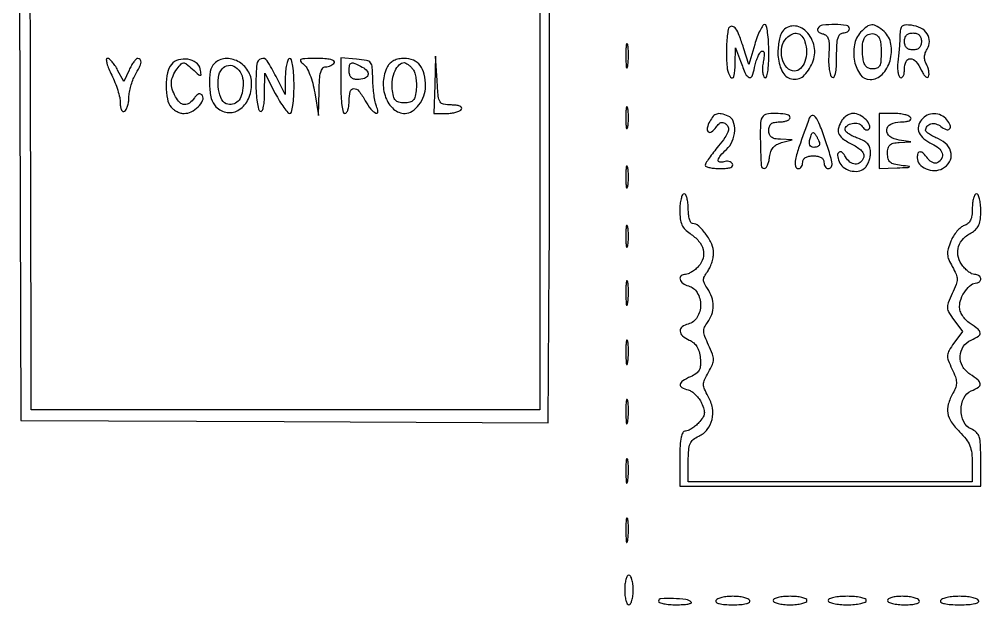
# Model space of a CAD drawing. Header units: millimetres. Extents: x 42961 to 43381, y 28224 to 28521.
# Drawn here: x 43313.78 to 43334.15, y 28328.46 to 28340.88 of the extents above; entities that cross this region are included whole.
import ezdxf

# ---------------------------------------------------------------- set-up
doc = ezdxf.new("R2010")
doc.units = ezdxf.units.MM

msp = doc.modelspace()

# ---------------------------------------------------------------- linework, layer by layer
for points in [[(43324.812, 28341.394), (43324.812, 28332.593), (43319.424, 28332.593), (43314.035, 28332.593), (43314.023, 28338.004, 0.000041), (43314.017, 28340.324, 0.000033), (43314.011, 28342.822, 0.000033), (43314.005, 28345.131, 0.000084), (43314, 28346.806), (43313.99, 28350.196), (43319.401, 28350.196), (43324.812, 28350.196)], [(43328.826, 28340.707, 0.155822), (43328.801, 28340.661, 0.013222), (43328.782, 28340.525, 0.016524), (43328.769, 28340.358, 0.012028), (43328.764, 28340.172, 0.026612), (43328.783, 28339.825, 0.138076), (43328.853, 28339.648, 0.644499), (43328.922, 28339.664, 0.044122), (43328.951, 28339.93), (43328.957, 28340.272), (43329.063, 28339.986, 0.014233), (43329.171, 28339.718, 0.187892), (43329.245, 28339.644, 0.434282), (43329.307, 28339.67, 0.037948), (43329.359, 28339.855, -0.024904), (43329.388, 28339.969, -0.028526), (43329.426, 28340.074, -0.029483), (43329.469, 28340.157, -0.122674), (43329.508, 28340.198, -0.276986), (43329.542, 28340.198, -0.224231), (43329.562, 28340.168, -0.071375), (43329.564, 28340.094, -0.018395), (43329.545, 28339.975, 0.03135), (43329.529, 28339.864, 0.041112), (43329.531, 28339.761, 0.046491), (43329.546, 28339.681, 0.186899), (43329.575, 28339.641, 0.481947), (43329.611, 28339.654, 0.041803), (43329.639, 28339.763, 0.028602), (43329.657, 28339.938, 0.01162), (43329.662, 28340.177, 0.013891), (43329.656, 28340.402, 0.022811), (43329.637, 28340.593, 0.018991), (43329.609, 28340.738, 0.350381), (43329.575, 28340.766, 0.258195), (43329.535, 28340.743, 0.024762), (43329.477, 28340.641, 0.026625), (43329.418, 28340.504, 0.017719), (43329.364, 28340.341), (43329.241, 28339.917), (43329.126, 28340.274, 0.013262), (43329.035, 28340.534, 0.060979), (43328.961, 28340.676, 0.171486), (43328.893, 28340.725, 0.274163)], [(43330.699, 28340.683, 0.179523), (43330.692, 28340.649, 0.14782), (43330.709, 28340.615, 0.102059), (43330.748, 28340.587, 0.057498), (43330.803, 28340.57, -0.133704), (43330.879, 28340.533, -0.142584), (43330.923, 28340.463, -0.071466), (43330.94, 28340.341, -0.014601), (43330.933, 28340.123, 0.022186), (43330.93, 28339.959, 0.029877), (43330.943, 28339.811, 0.030254), (43330.967, 28339.695, 0.189588), (43331.003, 28339.647, 0.403445), (43331.045, 28339.656, 0.094165), (43331.075, 28339.728, 0.041466), (43331.094, 28339.869, 0.01229), (43331.099, 28340.087, -0.011922), (43331.105, 28340.337, -0.05402), (43331.128, 28340.48, -0.117753), (43331.17, 28340.557, -0.212721), (43331.234, 28340.586, 0.064853), (43331.285, 28340.593, 0.082425), (43331.329, 28340.612, 0.098894), (43331.358, 28340.642, 0.148195), (43331.369, 28340.676, 0.37326), (43331.309, 28340.745, 0.032928), (43331.06, 28340.764, 0.033294), (43330.803, 28340.749, 0.227363)], [(43331.607, 28340.601, 0.140945), (43331.475, 28340.332, 0.093292), (43331.479, 28339.986, 0.107815), (43331.603, 28339.702, 0.240635), (43331.807, 28339.598, 0.203701), (43332.063, 28339.707, 0.121759), (43332.231, 28339.997, 0.11382), (43332.25, 28340.349, 0.167604), (43332.103, 28340.617, 0.044314), (43331.958, 28340.726, 0.148557), (43331.845, 28340.757, 0.153687), (43331.736, 28340.719, 0.04848)], [(43332.44, 28340.525, -0.00927), (43332.435, 28340.407, -0.004896), (43332.425, 28340.262, -0.004869), (43332.412, 28340.113, -0.007497), (43332.397, 28339.984, 0.030514), (43332.389, 28339.87, 0.039011), (43332.396, 28339.765, 0.043261), (43332.416, 28339.682, 0.175877), (43332.448, 28339.642, 0.263546), (43332.481, 28339.641, 0.157627), (43332.51, 28339.67, 0.080994), (43332.53, 28339.732, 0.036263), (43332.536, 28339.817, -0.098616), (43332.569, 28339.983, -0.316381), (43332.66, 28340.041, -0.212538), (43332.78, 28339.98, -0.061564), (43332.893, 28339.8, 0.028479), (43332.94, 28339.713, 0.073022), (43332.986, 28339.658, 0.185484), (43333.023, 28339.644, 0.313595), (43333.048, 28339.662, 0.089854), (43333.057, 28339.715, 0.04158), (43333.051, 28339.784, 0.039408), (43333.031, 28339.858, 0.044), (43333.001, 28339.926, -0.064301), (43332.97, 28340.004, -0.075611), (43332.962, 28340.083, -0.072947), (43332.978, 28340.163, -0.05467), (43333.017, 28340.244, 0.136684), (43333.065, 28340.408, 0.150238), (43333.019, 28340.566, 0.129004), (43332.883, 28340.688, 0.089518), (43332.684, 28340.749, 0.035696), (43332.553, 28340.755, 0.181983), (43332.487, 28340.729, 0.17144), (43332.452, 28340.663, 0.030956)], [(43329.933, 28340.588, 0.060881), (43329.896, 28340.493, 0.026488), (43329.869, 28340.359, 0.025733), (43329.856, 28340.213, 0.031133), (43329.859, 28340.075, 0.108307), (43329.961, 28339.746, 0.241348), (43330.175, 28339.606, 0.23416), (43330.419, 28339.696, 0.104209), (43330.602, 28339.995, 0.15541), (43330.614, 28340.343, 0.143997), (43330.424, 28340.646, 0.208118), (43330.153, 28340.734, 0.250791)], [(43330.428, 28340.4, -0.077711), (43330.46, 28340.187, -0.083972), (43330.425, 28339.981, -0.104716), (43330.334, 28339.832, -0.206738), (43330.209, 28339.778, -0.216127), (43330.046, 28339.851, -0.121063), (43329.945, 28340.048, -0.10745), (43329.939, 28340.289, -0.149784), (43330.039, 28340.478, -0.081254), (43330.158, 28340.563, -0.16656), (43330.27, 28340.578, -0.175944), (43330.363, 28340.521, -0.092194)], [(43332.042, 28340.181, -0.017502), (43332.036, 28339.988, -0.099078), (43332.009, 28339.89, -0.184006), (43331.954, 28339.84, -0.094755), (43331.863, 28339.823, -0.087649), (43331.778, 28339.838, -0.134353), (43331.717, 28339.881, -0.104182), (43331.677, 28339.958, -0.03943), (43331.654, 28340.077, -0.038159), (43331.645, 28340.308, -0.100463), (43331.684, 28340.468, -0.168082), (43331.767, 28340.553, -0.165459), (43331.885, 28340.569, -0.125602), (43331.959, 28340.534, -0.124532), (43332.008, 28340.467, -0.074795), (43332.035, 28340.357, -0.021641)], [(43332.895, 28340.406, -0.072254), (43332.884, 28340.328, -0.124864), (43332.851, 28340.272, -0.124864), (43332.794, 28340.238, -0.072254), (43332.716, 28340.227, -0.072254), (43332.637, 28340.238, -0.124864), (43332.581, 28340.272, -0.124864), (43332.548, 28340.328, -0.072254), (43332.536, 28340.406, -0.072254), (43332.548, 28340.485, -0.124864), (43332.581, 28340.541, -0.124864), (43332.637, 28340.575, -0.072254), (43332.716, 28340.586, -0.072254), (43332.794, 28340.575, -0.124864), (43332.851, 28340.541, -0.124864), (43332.884, 28340.485, -0.072254)], [(43326.634, 28340.092, 0.006817), (43326.637, 28339.932, 0.040183), (43326.646, 28339.848, 0.720633), (43326.659, 28339.846, 0.075924), (43326.673, 28339.891, 0.022548), (43326.685, 28340.001, 0.015659), (43326.688, 28340.126, 0.015827), (43326.684, 28340.246, 0.031163), (43326.672, 28340.34, 0.248898), (43326.658, 28340.358, 0.49082), (43326.645, 28340.35, 0.030832), (43326.636, 28340.254, 0.00738)], [(43315.74, 28339.692, -0.023159), (43315.809, 28339.538, -0.020084), (43315.868, 28339.372, -0.020567), (43315.909, 28339.217, -0.054189), (43315.921, 28339.102, 0.034898), (43315.927, 28339.015, 0.082179), (43315.947, 28338.952, 0.16368), (43315.976, 28338.923, 0.257444), (43316.011, 28338.925, 0.1372), (43316.046, 28338.962, 0.042167), (43316.075, 28339.035, 0.038634), (43316.096, 28339.125, 0.033922), (43316.104, 28339.222, -0.041359), (43316.114, 28339.331, -0.024125), (43316.144, 28339.458, -0.024003), (43316.186, 28339.584, -0.0371), (43316.235, 28339.688, 0.015436), (43316.327, 28339.86, 0.073613), (43316.361, 28339.965, 0.210172), (43316.346, 28340.022, 0.230408), (43316.295, 28340.047, 0.199182), (43316.259, 28340.032, 0.033468), (43316.209, 28339.975, 0.032168), (43316.156, 28339.895, 0.023601), (43316.107, 28339.8), (43315.994, 28339.554), (43315.865, 28339.8, 0.026244), (43315.809, 28339.895, 0.034032), (43315.748, 28339.975, 0.036243), (43315.69, 28340.032, 0.177385), (43315.647, 28340.047, 0.43172), (43315.625, 28340.024, 0.048917), (43315.638, 28339.943, 0.035508), (43315.676, 28339.828, 0.018717)], [(43317.005, 28339.919, 0.126861), (43316.921, 28339.743, 0.045988), (43316.895, 28339.465, 0.045966), (43316.919, 28339.187, 0.128993), (43317.001, 28339.012, 0.062282), (43317.055, 28338.961, 0.044178), (43317.126, 28338.919, 0.04457), (43317.203, 28338.889, 0.068735), (43317.273, 28338.88, 0.118046), (43317.425, 28338.916, 0.076848), (43317.573, 28339.022, 0.088334), (43317.666, 28339.153, 0.254051), (43317.66, 28339.26, 0.138227), (43317.627, 28339.29, 0.194637), (43317.588, 28339.293, 0.119431), (43317.542, 28339.266, 0.040726), (43317.492, 28339.208, -0.07156), (43317.385, 28339.099, -0.181221), (43317.281, 28339.067, -0.183), (43317.182, 28339.112, -0.073125), (43317.092, 28339.233, -0.047346), (43317.023, 28339.398, -0.089926), (43317.005, 28339.541, -0.09219), (43317.039, 28339.678, -0.051813), (43317.125, 28339.827, -0.023412), (43317.21, 28339.931, -0.218918), (43317.261, 28339.954, -0.167947), (43317.32, 28339.933, -0.012793), (43317.45, 28339.821, 0.003468), (43317.587, 28339.7, 0.183623), (43317.619, 28339.688, 0.454157), (43317.634, 28339.705, 0.010892), (43317.615, 28339.823, 0.193999), (43317.53, 28339.956, 0.115957), (43317.354, 28340.028, 0.10784), (43317.154, 28340.016, 0.15259)], [(43317.915, 28339.939, 0.157693), (43317.829, 28339.771, 0.049058), (43317.811, 28339.484, 0.049206), (43317.85, 28339.196, 0.138994), (43317.948, 28339.021, 0.165119), (43318.189, 28338.902, 0.179044), (43318.443, 28338.96, 0.145048), (43318.636, 28339.187, 0.104576), (43318.705, 28339.514, 0.1429), (43318.626, 28339.785, 0.1281), (43318.412, 28339.984, 0.140663), (43318.143, 28340.043, 0.181925)], [(43318.795, 28339.514, 0.015685), (43318.802, 28339.305, 0.022144), (43318.821, 28339.121, 0.019282), (43318.85, 28338.974, 0.199798), (43318.885, 28338.925, 0.407751), (43318.922, 28338.933, 0.082934), (43318.952, 28339.001, 0.042645), (43318.972, 28339.125, 0.016139), (43318.979, 28339.301), (43318.983, 28339.733), (43319.205, 28339.306, 0.015167), (43319.297, 28339.143, 0.022011), (43319.388, 28339.005, 0.018676), (43319.47, 28338.901, 0.220329), (43319.515, 28338.88, 0.348637), (43319.55, 28338.907, 0.0198), (43319.578, 28339.051, 0.023313), (43319.597, 28339.239, 0.014134), (43319.603, 28339.463, 0.013867), (43319.597, 28339.691, 0.024301), (43319.578, 28339.879, 0.022017), (43319.55, 28340.019, 0.345347), (43319.514, 28340.047, 0.300322), (43319.478, 28340.024, 0.039749), (43319.449, 28339.935, 0.035407), (43319.427, 28339.812, 0.022182), (43319.418, 28339.666), (43319.413, 28339.284), (43319.221, 28339.666, 0.02707), (43319.031, 28339.998, 0.348017), (43318.904, 28340.041, 0.292197), (43318.814, 28339.925, 0.022768)], [(43319.804, 28339.923, -0.106446), (43319.871, 28339.845, -0.030919), (43319.939, 28339.7, -0.028737), (43319.998, 28339.519, -0.02353), (43320.041, 28339.32), (43320.121, 28338.835), (43320.132, 28339.351, -0.012179), (43320.143, 28339.602, -0.048925), (43320.169, 28339.754, -0.099322), (43320.21, 28339.838, -0.231566), (43320.272, 28339.868, 0.061875), (43320.325, 28339.874, 0.051278), (43320.379, 28339.894, 0.053305), (43320.426, 28339.923, 0.08825), (43320.457, 28339.957, 0.410319), (43320.448, 28339.994, 0.085168), (43320.381, 28340.022, 0.042671), (43320.257, 28340.04, 0.015769), (43320.08, 28340.044, 0.00585), (43319.831, 28340.04, 0.096332), (43319.75, 28340.022, 0.48744), (43319.741, 28339.986, 0.066046)], [(43320.591, 28339.469, 0.013699), (43320.598, 28339.239, 0.024123), (43320.617, 28339.049, 0.021783), (43320.645, 28338.908, 0.345995), (43320.681, 28338.88, 0.254951), (43320.716, 28338.898, 0.06271), (43320.745, 28338.959, 0.048861), (43320.764, 28339.046, 0.031626), (43320.771, 28339.149, -0.056221), (43320.793, 28339.348, -0.349378), (43320.868, 28339.407, -0.232793), (43320.975, 28339.355, -0.035077), (43321.112, 28339.15, 0.034282), (43321.229, 28338.973, 0.11869), (43321.336, 28338.887, 0.567604), (43321.378, 28338.915, 0.091909), (43321.349, 28339.037, -0.055478), (43321.322, 28339.123, -0.014764), (43321.298, 28339.267, -0.014784), (43321.28, 28339.432, -0.014743), (43321.272, 28339.598, 0.013833), (43321.26, 28339.858, 0.150917), (43321.223, 28339.954, 0.183451), (43321.14, 28340.003, 0.022465), (43320.928, 28340.03), (43320.591, 28340.058)], [(43321.049, 28339.863, -0.095407), (43321.154, 28339.778, -0.274462), (43321.168, 28339.689, -0.228239), (43321.095, 28339.621, -0.07531), (43320.945, 28339.598, -0.077002), (43320.87, 28339.61, -0.12387), (43320.815, 28339.644, -0.121293), (43320.782, 28339.7, -0.072026), (43320.771, 28339.778, -0.038923), (43320.781, 28339.903, -0.286825), (43320.818, 28339.947, -0.18267), (43320.889, 28339.942, -0.016643)], [(43321.582, 28339.873, 0.109336), (43321.493, 28339.555, 0.103789), (43321.544, 28339.221, 0.120636), (43321.713, 28338.972, 0.185246), (43321.954, 28338.88, 0.15176), (43322.105, 28338.927, 0.080628), (43322.249, 28339.064, 0.074023), (43322.352, 28339.253, 0.087972), (43322.388, 28339.454, 0.054401), (43322.359, 28339.711, 0.108052), (43322.274, 28339.897, 0.130824), (43322.132, 28340.008, 0.100972), (43321.939, 28340.047, 0.048129), (43321.821, 28340.036, 0.065473), (43321.72, 28340.002, 0.073065), (43321.639, 28339.947, 0.083637)], [(43322.113, 28339.829, -0.092336), (43322.152, 28339.758, -0.03571), (43322.18, 28339.65, -0.033843), (43322.195, 28339.525, -0.035521), (43322.192, 28339.402, -0.027286), (43322.167, 28339.243, -0.125584), (43322.127, 28339.159, -0.16287), (43322.057, 28339.117, -0.05517), (43321.939, 28339.104, -0.05517), (43321.82, 28339.117, -0.16287), (43321.75, 28339.159, -0.125584), (43321.71, 28339.243, -0.027286), (43321.685, 28339.402, -0.060563), (43321.69, 28339.602, -0.070442), (43321.744, 28339.784, -0.087144), (43321.833, 28339.913, -0.201548), (43321.939, 28339.957, -0.125501), (43321.972, 28339.949, -0.034), (43322.018, 28339.92, -0.032172), (43322.067, 28339.878, -0.02853)], [(43322.584, 28339.486), (43322.567, 28338.88), (43322.831, 28338.88, 0.031397), (43322.937, 28338.886, 0.037109), (43323.034, 28338.906, 0.040338), (43323.112, 28338.935, 0.146547), (43323.151, 28338.969, 0.293553), (43323.15, 28339.005, 0.14759), (43323.115, 28339.034, 0.070559), (43323.041, 28339.053, 0.028594), (43322.936, 28339.059, -0.046162), (43322.773, 28339.074, -0.21737), (43322.697, 28339.127, -0.109148), (43322.66, 28339.243, -0.008144), (43322.634, 28339.576), (43322.601, 28340.092)], [(43318.524, 28339.528, -0.047138), (43318.503, 28339.313, -0.106749), (43318.438, 28339.163, -0.151532), (43318.335, 28339.085, -0.135123), (43318.201, 28339.074, -0.232532), (43318.076, 28339.167, -0.077808), (43318.003, 28339.39, -0.072636), (43318, 28339.643, -0.14132), (43318.08, 28339.827, -0.192022), (43318.213, 28339.899, -0.179784), (43318.363, 28339.863, -0.137723), (43318.482, 28339.722, -0.109605)], [(43326.633, 28338.79, 0.008087), (43326.636, 28338.645, 0.039503), (43326.645, 28338.564, 0.611425), (43326.658, 28338.56, 0.142433), (43326.672, 28338.588, 0.029693), (43326.684, 28338.68, 0.017887), (43326.688, 28338.79, 0.017887), (43326.684, 28338.9, 0.029693), (43326.672, 28338.992, 0.142433), (43326.658, 28339.02, 0.611425), (43326.645, 28339.016, 0.039503), (43326.636, 28338.935, 0.008087)], [(43328.411, 28338.712, 0.058468), (43328.356, 28338.571, 0.28063), (43328.38, 28338.493, 0.363052), (43328.45, 28338.49, 0.069021), (43328.547, 28338.589, -0.037102), (43328.609, 28338.661, -0.142501), (43328.661, 28338.69, -0.182528), (43328.711, 28338.682, -0.069078), (43328.77, 28338.639, -0.163043), (43328.805, 28338.569, -0.129858), (43328.796, 28338.484, -0.06486), (43328.733, 28338.368, -0.01499), (43328.596, 28338.192, 0.009269), (43328.489, 28338.056, 0.012928), (43328.398, 28337.931, 0.009334), (43328.327, 28337.824, 0.141752), (43328.315, 28337.781, 0.313332), (43328.334, 28337.755, 0.03566), (43328.409, 28337.732, 0.032983), (43328.512, 28337.717, 0.020444), (43328.635, 28337.712, 0.021145), (43328.768, 28337.718, 0.06722), (43328.856, 28337.737, 0.161942), (43328.895, 28337.768, 0.290028), (43328.895, 28337.808, 0.109884), (43328.863, 28337.841, 0.081902), (43328.816, 28337.862, 0.076891), (43328.763, 28337.867, 0.078162), (43328.71, 28337.856, -0.129427), (43328.621, 28337.846, -0.430692), (43328.591, 28337.889, -0.126583), (43328.639, 28337.987, -0.031814), (43328.764, 28338.116, 0.109468), (43328.887, 28338.29, 0.086757), (43328.939, 28338.515, 0.100924), (43328.909, 28338.716, 0.217064), (43328.802, 28338.825, 0.034022), (43328.654, 28338.871, 0.128899), (43328.558, 28338.868, 0.149271), (43328.484, 28338.82, 0.051119)], [(43329.543, 28338.82, 0.192723), (43329.485, 28338.685, 0.011371), (43329.484, 28338.231, 0.009002), (43329.502, 28337.773, 0.397429), (43329.567, 28337.712, 0.231297), (43329.601, 28337.729, 0.057435), (43329.634, 28337.784, 0.046899), (43329.662, 28337.862, 0.03212), (43329.679, 28337.956, -0.054844), (43329.705, 28338.07, -0.08933), (43329.754, 28338.156, -0.091838), (43329.828, 28338.218, -0.060944), (43329.932, 28338.261), (43330.156, 28338.323), (43329.909, 28338.332, -0.038502), (43329.791, 28338.345, -0.116), (43329.717, 28338.378, -0.149927), (43329.676, 28338.435, -0.081032), (43329.662, 28338.52, -0.07578), (43329.675, 28338.604, -0.149477), (43329.713, 28338.66, -0.124434), (43329.781, 28338.69, -0.044917), (43329.887, 28338.7, 0.038131), (43329.973, 28338.707, 0.057076), (43330.045, 28338.726, 0.074992), (43330.095, 28338.755, 0.226478), (43330.111, 28338.79, 0.35554), (43330.061, 28338.852, 0.03797), (43329.862, 28338.878, 0.039155), (43329.653, 28338.872, 0.172027)], [(43330.52, 28338.782, 0.003612), (43330.304, 28338.177, 0.03102), (43330.227, 28337.9, 0.104762), (43330.227, 28337.764, 0.354869), (43330.291, 28337.712, 0.148195), (43330.325, 28337.722, 0.098894), (43330.354, 28337.752, 0.082425), (43330.374, 28337.795, 0.064853), (43330.381, 28337.847, -0.140575), (43330.397, 28337.903, -0.118484), (43330.441, 28337.946, -0.088208), (43330.512, 28337.973, -0.04716), (43330.605, 28337.982, -0.04716), (43330.699, 28337.973, -0.088208), (43330.77, 28337.946, -0.118484), (43330.814, 28337.903, -0.140575), (43330.83, 28337.847, 0.064853), (43330.837, 28337.795, 0.082425), (43330.856, 28337.752, 0.098894), (43330.885, 28337.722, 0.148195), (43330.92, 28337.712, 0.234517), (43330.981, 28337.742, 0.188534), (43331.001, 28337.814, 0.050583), (43330.971, 28337.964, 0.005448), (43330.863, 28338.302, 0.012162), (43330.744, 28338.633, 0.062979), (43330.652, 28338.803, 0.285276), (43330.581, 28338.833, 0.271538)], [(43331.188, 28338.698, 0.075267), (43331.135, 28338.549, 0.175848), (43331.153, 28338.434, 0.120323), (43331.25, 28338.329, 0.027301), (43331.461, 28338.205, -0.034547), (43331.57, 28338.138, -0.073631), (43331.642, 28338.07, -0.106095), (43331.675, 28338.002, -0.152421), (43331.67, 28337.936, -0.137618), (43331.598, 28337.839, -0.180995), (43331.494, 28337.807, -0.154552), (43331.382, 28337.85, -0.097397), (43331.29, 28337.958, 0.076903), (43331.216, 28338.053, 0.351447), (43331.151, 28338.058, 0.276189), (43331.12, 28337.99, 0.065354), (43331.15, 28337.863, 0.133631), (43331.239, 28337.741, 0.101622), (43331.387, 28337.666, 0.102561), (43331.552, 28337.656, 0.138838), (43331.687, 28337.716, 0.080502), (43331.737, 28337.773, 0.044201), (43331.779, 28337.856, 0.042611), (43331.808, 28337.951, 0.052481), (43331.818, 28338.042, 0.069998), (43331.803, 28338.15, 0.108568), (43331.758, 28338.233, 0.091848), (43331.677, 28338.298, 0.039242), (43331.548, 28338.354, -0.025974), (43331.445, 28338.396, -0.035996), (43331.358, 28338.445, -0.039187), (43331.296, 28338.494, -0.210766), (43331.279, 28338.532, -0.227126), (43331.32, 28338.619, -0.121427), (43331.431, 28338.67, -0.113725), (43331.558, 28338.666, -0.191898), (43331.642, 28338.603, 0.059049), (43331.676, 28338.561, 0.093111), (43331.714, 28338.535, 0.126234), (43331.751, 28338.529, 0.175017), (43331.781, 28338.543, 0.302343), (43331.798, 28338.631, 0.097045), (43331.722, 28338.747, 0.078319), (43331.589, 28338.846, 0.12113), (43331.451, 28338.88, 0.094009), (43331.38, 28338.866, 0.057513), (43331.305, 28338.826, 0.054915), (43331.238, 28338.768, 0.063893)], [(43331.997, 28338.296), (43331.997, 28337.712), (43332.379, 28337.726, 0.001178), (43332.612, 28337.736, 0.118219), (43332.643, 28337.745, 0.719386), (43332.641, 28337.755, 0.002653), (43332.469, 28337.777, -0.029367), (43332.316, 28337.805, -0.119886), (43332.233, 28337.848, -0.15463), (43332.191, 28337.918, -0.059813), (43332.177, 28338.032, -0.052378), (43332.189, 28338.144, -0.152852), (43332.226, 28338.21, -0.137028), (43332.298, 28338.248, -0.038923), (43332.424, 28338.264), (43332.671, 28338.278), (43332.424, 28338.315, -0.110946), (43332.226, 28338.392, -0.268831), (43332.16, 28338.529, -0.270064), (43332.245, 28338.653, -0.111381), (43332.452, 28338.7, 0.027979), (43332.558, 28338.706, 0.069343), (43332.634, 28338.725, 0.145541), (43332.67, 28338.755, 0.297719), (43332.671, 28338.79, 0.159713), (43332.63, 28338.825, 0.035556), (43332.541, 28338.853, 0.033489), (43332.429, 28338.873, 0.026918), (43332.306, 28338.88), (43331.997, 28338.88)], [(43332.896, 28338.746, 0.125111), (43332.832, 28338.611, 0.152071), (43332.847, 28338.472, 0.120453), (43332.945, 28338.343, 0.063831), (43333.118, 28338.236, -0.067629), (43333.262, 28338.145, -0.143876), (43333.334, 28338.036, -0.196648), (43333.325, 28337.929, -0.136366), (43333.241, 28337.838, -0.144083), (43333.193, 28337.825, -0.090383), (43333.136, 28337.837, -0.076762), (43333.078, 28337.871, -0.063487), (43333.029, 28337.923, 0.034437), (43332.937, 28338.033, 0.183605), (43332.867, 28338.065, 0.341837), (43332.822, 28338.035, 0.08235), (43332.806, 28337.94, 0.182607), (43332.856, 28337.806, 0.11261), (43332.995, 28337.706, 0.101254), (43333.176, 28337.67, 0.12249), (43333.345, 28337.712, 0.137604), (43333.489, 28337.851, 0.170195), (43333.525, 28338.033, 0.152827), (43333.439, 28338.212, 0.107811), (43333.255, 28338.341, -0.021794), (43333.152, 28338.389, -0.030605), (43333.064, 28338.441, -0.031062), (43333.001, 28338.491, -0.214278), (43332.985, 28338.526, -0.177869), (43333.016, 28338.61, -0.157415), (43333.096, 28338.66, -0.128422), (43333.204, 28338.658, -0.106395), (43333.306, 28338.605, 0.075952), (43333.418, 28338.538, 0.309816), (43333.491, 28338.554, 0.297617), (43333.505, 28338.629, 0.073681), (43333.436, 28338.743, 0.105409), (43333.314, 28338.839, 0.113444), (43333.166, 28338.874, 0.114162), (43333.018, 28338.841, 0.107798)], [(43330.739, 28338.229, -0.182983), (43330.73, 28338.203, -0.093473), (43330.703, 28338.181, -0.07235), (43330.662, 28338.166, -0.051441), (43330.614, 28338.161, -0.122534), (43330.563, 28338.174, -0.174563), (43330.531, 28338.208, -0.118851), (43330.522, 28338.266, -0.043627), (43330.536, 28338.348, -0.021889), (43330.564, 28338.438, -0.185328), (43330.591, 28338.47, -0.331312), (43330.622, 28338.465, -0.055202), (43330.661, 28338.416, -0.021915), (43330.69, 28338.365, -0.021382), (43330.715, 28338.311, -0.021856), (43330.733, 28338.262, -0.071114)], [(43326.633, 28337.532, 0.008087), (43326.636, 28337.388, 0.039503), (43326.645, 28337.306, 0.611425), (43326.658, 28337.303, 0.142433), (43326.672, 28337.33, 0.029693), (43326.684, 28337.422, 0.017887), (43326.688, 28337.532, 0.017887), (43326.684, 28337.643, 0.029693), (43326.672, 28337.735, 0.142433), (43326.658, 28337.762, 0.611425), (43326.645, 28337.759, 0.039503), (43326.636, 28337.677, 0.008087)], [(43327.776, 28336.824, 0.030101), (43327.787, 28336.645, 0.074278), (43327.822, 28336.519, 0.087863), (43327.888, 28336.421, 0.055876), (43327.994, 28336.333, -0.070329), (43328.175, 28336.174, -0.114209), (43328.27, 28335.993, -0.133433), (43328.268, 28335.809, -0.115511), (43328.175, 28335.64, -0.034611), (43328.106, 28335.574, -0.03475), (43328.028, 28335.518, -0.036934), (43327.954, 28335.479, -0.10292), (43327.897, 28335.467, 0.164243), (43327.806, 28335.436, 0.298502), (43327.781, 28335.365, 0.178067), (43327.839, 28335.279, 0.092626), (43327.957, 28335.223, -0.197805), (43328.145, 28335.081, -0.134721), (43328.217, 28334.819, -0.134503), (43328.144, 28334.557, -0.197104), (43327.955, 28334.415, 0.09606), (43327.825, 28334.353, 0.255061), (43327.784, 28334.262, 0.206392), (43327.835, 28334.162, 0.069167), (43327.978, 28334.074, -0.073812), (43328.07, 28334.016, -0.079647), (43328.138, 28333.936, -0.07007), (43328.184, 28333.829, -0.04221), (43328.208, 28333.694, -0.033646), (43328.213, 28333.538, -0.108767), (43328.187, 28333.438, -0.121413), (43328.124, 28333.365, -0.047098), (43328.006, 28333.298, 0.030264), (43327.838, 28333.208, 0.212332), (43327.786, 28333.133, 0.330185), (43327.818, 28333.069, 0.056237), (43327.954, 28333.016, -0.086592), (43328.029, 28332.982, -0.04422), (43328.11, 28332.915, -0.042172), (43328.184, 28332.83, -0.049198), (43328.237, 28332.737, -0.033723), (43328.287, 28332.606, -0.107661), (43328.294, 28332.514, -0.112098), (43328.262, 28332.429, -0.038201), (43328.181, 28332.324, -0.033375), (43328.109, 28332.255, -0.034115), (43328.03, 28332.197, -0.036245), (43327.955, 28332.156, -0.105504), (43327.897, 28332.144, 0.26939), (43327.84, 28332.111, 0.078706), (43327.803, 28332.013, 0.040622), (43327.782, 28331.841, 0.010412), (43327.776, 28331.56), (43327.776, 28330.976), (43330.965, 28330.976), (43334.153, 28330.976), (43334.153, 28331.539, 0.010072), (43334.146, 28331.861, 0.065251), (43334.119, 28332.021, 0.127886), (43334.059, 28332.118, 0.087134), (43333.951, 28332.19, -0.177699), (43333.792, 28332.342, -0.113966), (43333.735, 28332.593, -0.113966), (43333.792, 28332.844, -0.177699), (43333.951, 28332.996, 0.03645), (43334.104, 28333.077, 0.279407), (43334.14, 28333.147, 0.209264), (43334.097, 28333.226, 0.021854), (43333.923, 28333.352, -0.121211), (43333.766, 28333.52, -0.137572), (43333.715, 28333.734, -0.144171), (43333.783, 28333.936, -0.137363), (43333.951, 28334.074, 0.036094), (43334.104, 28334.155, 0.275875), (43334.14, 28334.224, 0.212191), (43334.099, 28334.303, 0.022685), (43333.928, 28334.426, -0.052503), (43333.836, 28334.501, -0.05686), (43333.765, 28334.592, -0.060608), (43333.719, 28334.69, -0.078059), (43333.704, 28334.789, -0.094852), (43333.735, 28334.952, -0.063781), (43333.827, 28335.119, -0.067403), (43333.95, 28335.246, -0.168708), (43334.069, 28335.287, 0.106871), (43334.101, 28335.294, 0.099464), (43334.128, 28335.314, 0.095921), (43334.147, 28335.343, 0.091722), (43334.153, 28335.377, 0.146046), (43334.143, 28335.411, 0.099209), (43334.114, 28335.44, 0.083165), (43334.071, 28335.46, 0.065914), (43334.02, 28335.467, -0.122974), (43333.959, 28335.482, -0.045165), (43333.884, 28335.531, -0.041381), (43333.809, 28335.602, -0.038858), (43333.744, 28335.685, -0.101632), (43333.67, 28335.872, -0.126145), (43333.684, 28336.059, -0.114581), (43333.789, 28336.228, -0.074146), (43333.975, 28336.366, 0.086253), (43334.058, 28336.431, 0.090307), (43334.113, 28336.519, 0.067137), (43334.144, 28336.643, 0.026717), (43334.153, 28336.817, 0.02381), (43334.146, 28336.954, 0.037979), (43334.126, 28337.069, 0.04436), (43334.098, 28337.151, 0.294715), (43334.063, 28337.173, 0.27491), (43334.028, 28337.153, 0.053598), (43334, 28337.083, 0.043338), (43333.98, 28336.983, 0.027566), (43333.973, 28336.865, -0.030875), (43333.964, 28336.717, -0.078978), (43333.934, 28336.615, -0.108443), (43333.882, 28336.546, -0.098483), (43333.803, 28336.503, 0.098163), (43333.73, 28336.462, 0.040973), (43333.649, 28336.382, 0.038491), (43333.574, 28336.28, 0.040442), (43333.517, 28336.169, 0.028717), (43333.462, 28336.009, 0.084765), (43333.449, 28335.893, 0.08565), (43333.475, 28335.78, 0.029725), (43333.55, 28335.631, -0.026182), (43333.631, 28335.471, -0.104703), (43333.653, 28335.364, -0.093007), (43333.632, 28335.25, -0.01826), (43333.549, 28335.059, 0.017594), (43333.464, 28334.864, 0.109414), (43333.447, 28334.756, 0.121691), (43333.479, 28334.657, 0.023911), (43333.584, 28334.501), (43333.767, 28334.256), (43333.584, 28334.008, 0.023983), (43333.48, 28333.853, 0.116723), (43333.449, 28333.754, 0.110325), (43333.464, 28333.647, 0.02035), (43333.542, 28333.464, -0.022086), (43333.614, 28333.295, -0.079695), (43333.637, 28333.181, -0.095809), (43333.621, 28333.077, -0.04058), (43333.562, 28332.947, 0.053482), (43333.465, 28332.715, 0.116359), (43333.453, 28332.523, 0.109668), (43333.529, 28332.339, 0.04432), (43333.704, 28332.13, -0.032075), (43333.841, 28331.974, -0.068373), (43333.92, 28331.835, -0.066761), (43333.961, 28331.678, -0.029365), (43333.973, 28331.463), (43333.973, 28331.066), (43330.965, 28331.066), (43327.956, 28331.066), (43327.956, 28331.501, -0.0166), (43327.964, 28331.744, -0.081801), (43327.995, 28331.877, -0.125225), (43328.06, 28331.964, -0.063106), (43328.178, 28332.037, 0.118742), (43328.357, 28332.177, 0.109735), (43328.459, 28332.387, 0.101442), (43328.467, 28332.635, 0.087714), (43328.378, 28332.88, -0.024882), (43328.3, 28333.034, -0.108678), (43328.279, 28333.133, -0.105196), (43328.302, 28333.234, -0.022575), (43328.384, 28333.394, 0.025454), (43328.467, 28333.557, 0.104464), (43328.49, 28333.664, 0.093853), (43328.469, 28333.777, 0.018387), (43328.386, 28333.969, -0.017516), (43328.309, 28334.147, -0.081971), (43328.285, 28334.255, -0.11847), (43328.302, 28334.345, -0.05616), (43328.363, 28334.447, 0.076776), (43328.455, 28334.617, 0.085467), (43328.486, 28334.8, 0.083606), (43328.455, 28334.986, 0.069649), (43328.364, 28335.165, -0.030405), (43328.297, 28335.274, -0.12094), (43328.278, 28335.349, -0.128494), (43328.296, 28335.422, -0.036228), (43328.361, 28335.522, 0.051909), (43328.41, 28335.603, 0.030844), (43328.452, 28335.709, 0.030611), (43328.481, 28335.821, 0.045634), (43328.492, 28335.921, 0.109185), (43328.454, 28336.106, 0.050668), (43328.331, 28336.318, 0.050531), (43328.176, 28336.492, 0.188108), (43328.042, 28336.545, -0.283257), (43328.009, 28336.565, -0.049718), (43327.981, 28336.637, -0.041068), (43327.962, 28336.738, -0.025955), (43327.956, 28336.859, 0.027026), (43327.949, 28336.979, 0.042582), (43327.929, 28337.081, 0.052312), (43327.901, 28337.152, 0.277684), (43327.866, 28337.173, 0.292032), (43327.831, 28337.151, 0.045617), (43327.803, 28337.071, 0.0387), (43327.783, 28336.958, 0.024307)], [(43326.633, 28336.275, 0.008087), (43326.636, 28336.13, 0.039503), (43326.645, 28336.049, 0.611425), (43326.658, 28336.045, 0.142433), (43326.672, 28336.073, 0.029693), (43326.684, 28336.165, 0.017887), (43326.688, 28336.275, 0.017887), (43326.684, 28336.385, 0.029693), (43326.672, 28336.477, 0.142433), (43326.658, 28336.505, 0.611425), (43326.645, 28336.501, 0.039503), (43326.636, 28336.42, 0.008087)], [(43326.634, 28335.063, 0.006817), (43326.637, 28334.902, 0.040183), (43326.646, 28334.818, 0.720633), (43326.659, 28334.817, 0.075924), (43326.673, 28334.862, 0.022548), (43326.685, 28334.972, 0.015659), (43326.688, 28335.096, 0.015827), (43326.684, 28335.216, 0.031163), (43326.672, 28335.311, 0.248898), (43326.658, 28335.328, 0.49082), (43326.645, 28335.321, 0.030832), (43326.636, 28335.224, 0.00738)], [(43326.634, 28333.805, 0.006817), (43326.637, 28333.645, 0.040183), (43326.646, 28333.561, 0.720633), (43326.659, 28333.559, 0.075924), (43326.673, 28333.604, 0.022548), (43326.685, 28333.714, 0.015659), (43326.688, 28333.839, 0.015827), (43326.684, 28333.959, 0.031163), (43326.672, 28334.054, 0.248898), (43326.658, 28334.071, 0.49082), (43326.645, 28334.063, 0.030832), (43326.636, 28333.967, 0.00738)], [(43326.634, 28332.548, 0.006817), (43326.637, 28332.387, 0.040183), (43326.646, 28332.304, 0.720633), (43326.659, 28332.302, 0.075924), (43326.673, 28332.347, 0.022548), (43326.685, 28332.457, 0.015659), (43326.688, 28332.581, 0.015827), (43326.684, 28332.701, 0.031163), (43326.672, 28332.796, 0.248898), (43326.658, 28332.813, 0.49082), (43326.645, 28332.806, 0.030832), (43326.636, 28332.709, 0.00738)], [(43326.634, 28331.291, 0.006817), (43326.637, 28331.13, 0.040183), (43326.646, 28331.046, 0.720633), (43326.659, 28331.045, 0.075924), (43326.673, 28331.09, 0.022548), (43326.685, 28331.199, 0.015659), (43326.688, 28331.324, 0.015827), (43326.684, 28331.444, 0.031163), (43326.672, 28331.539, 0.248898), (43326.658, 28331.556, 0.49082), (43326.645, 28331.549, 0.030832), (43326.636, 28331.452, 0.00738)], [(43326.634, 28330.033, 0.006817), (43326.637, 28329.873, 0.040183), (43326.646, 28329.789, 0.720633), (43326.659, 28329.787, 0.075924), (43326.673, 28329.832, 0.022548), (43326.685, 28329.942, 0.015659), (43326.688, 28330.067, 0.015827), (43326.684, 28330.187, 0.031163), (43326.672, 28330.281, 0.248898), (43326.658, 28330.299, 0.49082), (43326.645, 28330.291, 0.030832), (43326.636, 28330.195, 0.00738)], [(43326.609, 28328.776, 0.027026), (43326.615, 28328.655, 0.042582), (43326.635, 28328.554, 0.052312), (43326.664, 28328.482, 0.277684), (43326.699, 28328.462, 0.277684), (43326.733, 28328.482, 0.052312), (43326.762, 28328.554, 0.042582), (43326.782, 28328.655, 0.027026), (43326.788, 28328.776, 0.027026), (43326.782, 28328.896, 0.042582), (43326.762, 28328.998, 0.052312), (43326.733, 28329.069, 0.277684), (43326.699, 28329.09, 0.277684), (43326.664, 28329.069, 0.052312), (43326.635, 28328.998, 0.042582), (43326.615, 28328.896, 0.027026)], [(43327.327, 28328.538, 0.320809), (43327.348, 28328.508, 0.032198), (43327.437, 28328.484, 0.03097), (43327.558, 28328.467, 0.019118), (43327.701, 28328.462, 0.014263), (43327.841, 28328.466, 0.029923), (43327.949, 28328.478, 0.048124), (43328.014, 28328.496, 0.542136), (43328.019, 28328.518, 0.167951), (43327.906, 28328.573, 0.022991), (43327.64, 28328.593, 0.01945), (43327.377, 28328.59, 0.399664)], [(43328.54, 28328.551, 0.400129), (43328.547, 28328.515, 0.089468), (43328.611, 28328.486, 0.044569), (43328.73, 28328.467, 0.016707), (43328.899, 28328.462, 0.016707), (43329.068, 28328.467, 0.044569), (43329.186, 28328.486, 0.089468), (43329.25, 28328.515, 0.400129), (43329.258, 28328.551, 0.158284), (43329.217, 28328.586, 0.036095), (43329.13, 28328.615, 0.033884), (43329.019, 28328.635, 0.02738), (43328.899, 28328.641, 0.02738), (43328.779, 28328.635, 0.033884), (43328.668, 28328.615, 0.036095), (43328.581, 28328.586, 0.158284)], [(43329.752, 28328.551, 0.295869), (43329.775, 28328.517, 0.04382), (43329.858, 28328.488, 0.037669), (43329.974, 28328.468, 0.023598), (43330.111, 28328.462, 0.023598), (43330.249, 28328.468, 0.037669), (43330.365, 28328.488, 0.04382), (43330.448, 28328.517, 0.295869), (43330.471, 28328.551, 0.295869), (43330.448, 28328.586, 0.04382), (43330.365, 28328.615, 0.037669), (43330.249, 28328.635, 0.023598), (43330.111, 28328.641, 0.023598), (43329.974, 28328.635, 0.037669), (43329.858, 28328.615, 0.04382), (43329.775, 28328.586, 0.295869)], [(43330.92, 28328.551, 0.31052), (43330.944, 28328.516, 0.036969), (43331.038, 28328.488, 0.033738), (43331.169, 28328.468, 0.020945), (43331.324, 28328.462, 0.020945), (43331.479, 28328.468, 0.033738), (43331.609, 28328.488, 0.036969), (43331.704, 28328.516, 0.31052), (43331.728, 28328.551, 0.31052), (43331.704, 28328.586, 0.036969), (43331.609, 28328.615, 0.033738), (43331.479, 28328.635, 0.020945), (43331.324, 28328.641, 0.020945), (43331.169, 28328.635, 0.033738), (43331.038, 28328.615, 0.036969), (43330.944, 28328.586, 0.31052)], [(43332.177, 28328.551, 0.297764), (43332.2, 28328.517, 0.042932), (43332.284, 28328.488, 0.03716), (43332.402, 28328.468, 0.02325), (43332.542, 28328.462, 0.019531), (43332.688, 28328.467, 0.051222), (43332.791, 28328.486, 0.106919), (43332.845, 28328.515, 0.369423), (43332.851, 28328.551, 0.159713), (43332.809, 28328.586, 0.035556), (43332.721, 28328.615, 0.033489), (43332.608, 28328.635, 0.026918), (43332.486, 28328.641, 0.027497), (43332.368, 28328.635, 0.043243), (43332.268, 28328.615, 0.053437), (43332.198, 28328.586, 0.275259)], [(43333.3, 28328.551, 0.422793), (43333.309, 28328.514, 0.076575), (43333.383, 28328.486, 0.039897), (43333.515, 28328.467, 0.014792), (43333.704, 28328.462, 0.014792), (43333.892, 28328.467, 0.039897), (43334.025, 28328.486, 0.076575), (43334.099, 28328.514, 0.422793), (43334.108, 28328.551, 0.169477), (43334.065, 28328.586, 0.031768), (43333.966, 28328.615, 0.030777), (43333.841, 28328.635, 0.023905), (43333.704, 28328.641, 0.023905), (43333.566, 28328.635, 0.030777), (43333.441, 28328.615, 0.031768), (43333.343, 28328.586, 0.169477)]]:
    msp.add_lwpolyline(points, format="xyb", close=True)
msp.add_lwpolyline([(43313.78, 28345.984, 0.000492), (43313.788, 28341.344), (43313.811, 28332.368), (43319.397, 28332.345), (43324.984, 28332.322), (43325.01, 28335.713, 0.001791), (43325.018, 28337.403, 0.000673), (43325.016, 28339.77, 0.000667), (43325.007, 28342.348, 0.00081)], format="xyb")

doc.saveas('drawing.dxf')
